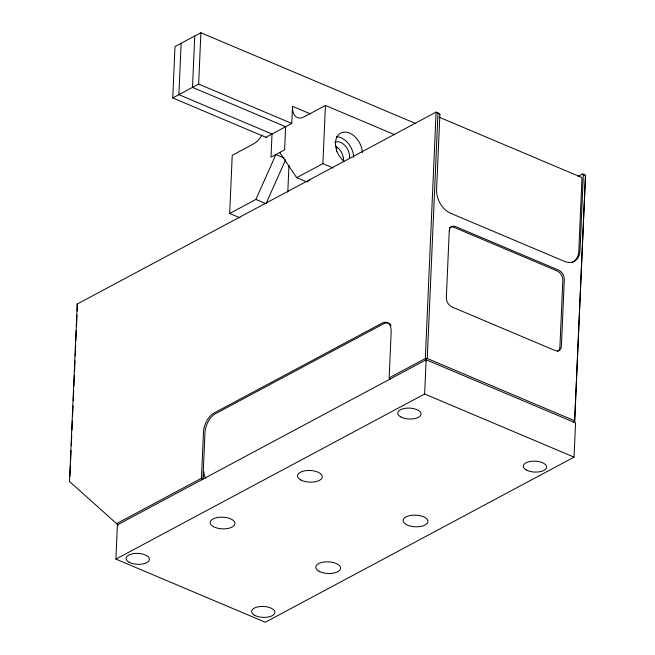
<?xml version="1.0" encoding="UTF-8"?>
<svg xmlns="http://www.w3.org/2000/svg" width="655" height="655" viewBox="0 0 655 655"><rect width="100%" height="100%" fill="white"/><g stroke="black" fill="none" stroke-linecap="round" stroke-linejoin="round"><path stroke-width="0.98" d="M343.302 161.597A12.027 8.319 61.9 0 0 343.433 160.287L343.449 159.828A12.027 8.319 61.9 0 0 336.195 146.573M118.236 525.089L69.495 481.499L77.241 304.035L436.091 112.111L439.898 114.117L436.59 189.909A19.396 13.419 61.9 0 0 450.787 213.342L564.34 261.329A19.396 13.419 61.9 0 0 580.027 250.529L583.335 174.738L582.516 174.001L578.005 176.408M69.954 476.103L70.396 465.918M70.625 460.825L71.067 450.64M71.289 445.539L71.731 435.354M71.96 430.261L72.353 421.091M72.582 415.999L73.024 405.813M73.245 400.721L73.688 390.527M73.868 386.45L74.359 375.25M74.539 371.172L74.981 360.987M75.202 355.894L75.644 345.701M75.874 340.608L76.316 330.423M76.496 326.346L76.979 315.137M77.159 311.068L77.241 304.035M115.91 559.108L117.401 524.884L426.135 359.767L575.54 422.909L574.05 457.133L265.324 622.25L115.91 559.108L424.636 393.991L574.05 457.133M266.716 137.656L172.74 97.939L174.983 46.603L200.888 32.75L415.139 123.296M181.132 43.32L178.889 94.656L272.022 134.013L271.006 157.167L284.622 149.889L285.637 126.734L192.505 87.369L194.74 36.033M172.74 97.939L198.645 84.086L200.888 32.75M202.403 479.82L201.453 478.256L203.468 432.054A15.515 8.515 -67.1 0 1 213.948 413.084L381.898 323.259A15.515 8.515 -67.1 0 1 391.174 331.667L389.16 377.869L390.11 379.425M240 217.837L229.684 213.481L232.222 155.3L253.526 143.903A19.396 10.644 -67.1 0 0 261.984 135.086M287.799 192.079L288.961 165.502M265.873 137.296L291.778 123.443L292.523 106.331L310.347 113.864M279.75 152.492L296.674 177.652L322.89 163.627L325.437 105.447L394.842 134.783M336.498 151.706L336.719 146.671M343.433 160.287L343.564 157.323M389.16 377.869L425.332 358.522L436.091 112.111L439.898 114.117M424.636 393.991L426.135 359.767M426.389 361.052L426.274 359.112L427.265 358.498L437.966 113.307M573.42 422.565L574.631 421.812L585.505 175.262L582.516 174.001M585.505 175.262L574.631 421.812M229.684 213.481L255.9 199.456L275.886 154.555L284.155 158.051M285.588 159.746L266.012 203.721L255.9 199.456M325.437 105.447L304.125 116.844A19.396 10.644 -67.1 0 1 292.523 106.331M309.979 180.215L306.777 181.918L296.674 177.652M116.246 523.828L201.453 478.256M583.335 174.738L585.267 175.556M439.104 117.163L580.674 176.989A3.881 2.129 -67.1 0 1 581.927 179.323L578.791 251.192A19.396 13.419 61.9 0 1 571.627 262.581M198.645 84.086L291.778 123.443M322.89 163.627L333.207 167.983M427.265 358.498L574.566 420.747M425.332 358.522L426.274 359.112M344.162 161.4A17.456 12.077 61.9 0 1 335.794 140.211A17.456 12.077 61.9 0 1 350.098 133.309A17.456 12.077 61.9 0 1 362.362 152.615M336.424 136.69A17.456 12.077 61.9 0 1 353.716 157.241M334.811 142.389A12.027 8.319 61.9 0 1 345.193 145.754A12.027 8.319 61.9 0 1 349.402 158.338M205.85 478.216A7.762 5.371 61.9 0 1 203.738 471.78L203.443 478.625L202.944 478.887L204.966 432.693A15.515 8.515 -67.1 0 1 215.438 413.714L383.388 323.889A15.515 8.515 -67.1 0 1 391.15 325.281M557.536 351.383A7.762 5.371 61.9 0 0 559.91 347.035L562.825 280.299A7.762 5.371 61.9 0 0 557.143 270.933L454.054 227.359A7.762 5.371 61.9 0 0 449.363 227.874M449.256 230.887L446.342 297.624A7.762 5.371 61.9 0 0 452.024 306.99L555.121 350.564A7.762 5.371 61.9 0 0 561.392 346.241L564.307 279.505A7.762 5.371 61.9 0 0 558.625 270.138L455.536 226.565A7.762 5.371 61.9 0 0 449.256 230.887M213.448 526.661A12.412 5.83 2.5 0 0 234.408 525.146A12.412 5.83 2.5 0 0 219.826 517.229A12.412 5.83 2.5 0 0 213.448 526.661M319.1 571.316A12.412 5.83 2.5 0 0 340.06 569.801A12.412 5.83 2.5 0 0 325.469 561.884A12.412 5.83 2.5 0 0 319.1 571.316M300.776 479.959A12.412 5.83 2.5 0 0 321.728 478.445A12.412 5.83 2.5 0 0 307.146 470.527A12.412 5.83 2.5 0 0 300.776 479.959M406.419 524.614A12.412 5.83 2.5 0 0 427.379 523.091A12.412 5.83 2.5 0 0 412.797 515.182A12.412 5.83 2.5 0 0 406.419 524.614M526.252 469.954A11.643 5.461 2.5 0 0 545.975 468.702A11.643 5.461 2.5 0 0 532.564 461.177A11.643 5.461 2.5 0 0 526.252 469.954M400.745 416.916A11.643 5.461 2.5 0 0 420.469 415.655A11.643 5.461 2.5 0 0 407.058 408.13A11.643 5.461 2.5 0 0 400.745 416.916M254.566 615.258A11.643 5.461 2.5 0 0 274.289 614.005A11.643 5.461 2.5 0 0 260.878 606.481A11.643 5.461 2.5 0 0 254.566 615.258M129.068 562.219A11.643 5.461 2.5 0 0 148.783 560.958A11.643 5.461 2.5 0 0 135.38 553.442A11.643 5.461 2.5 0 0 129.068 562.219"/></g></svg>
